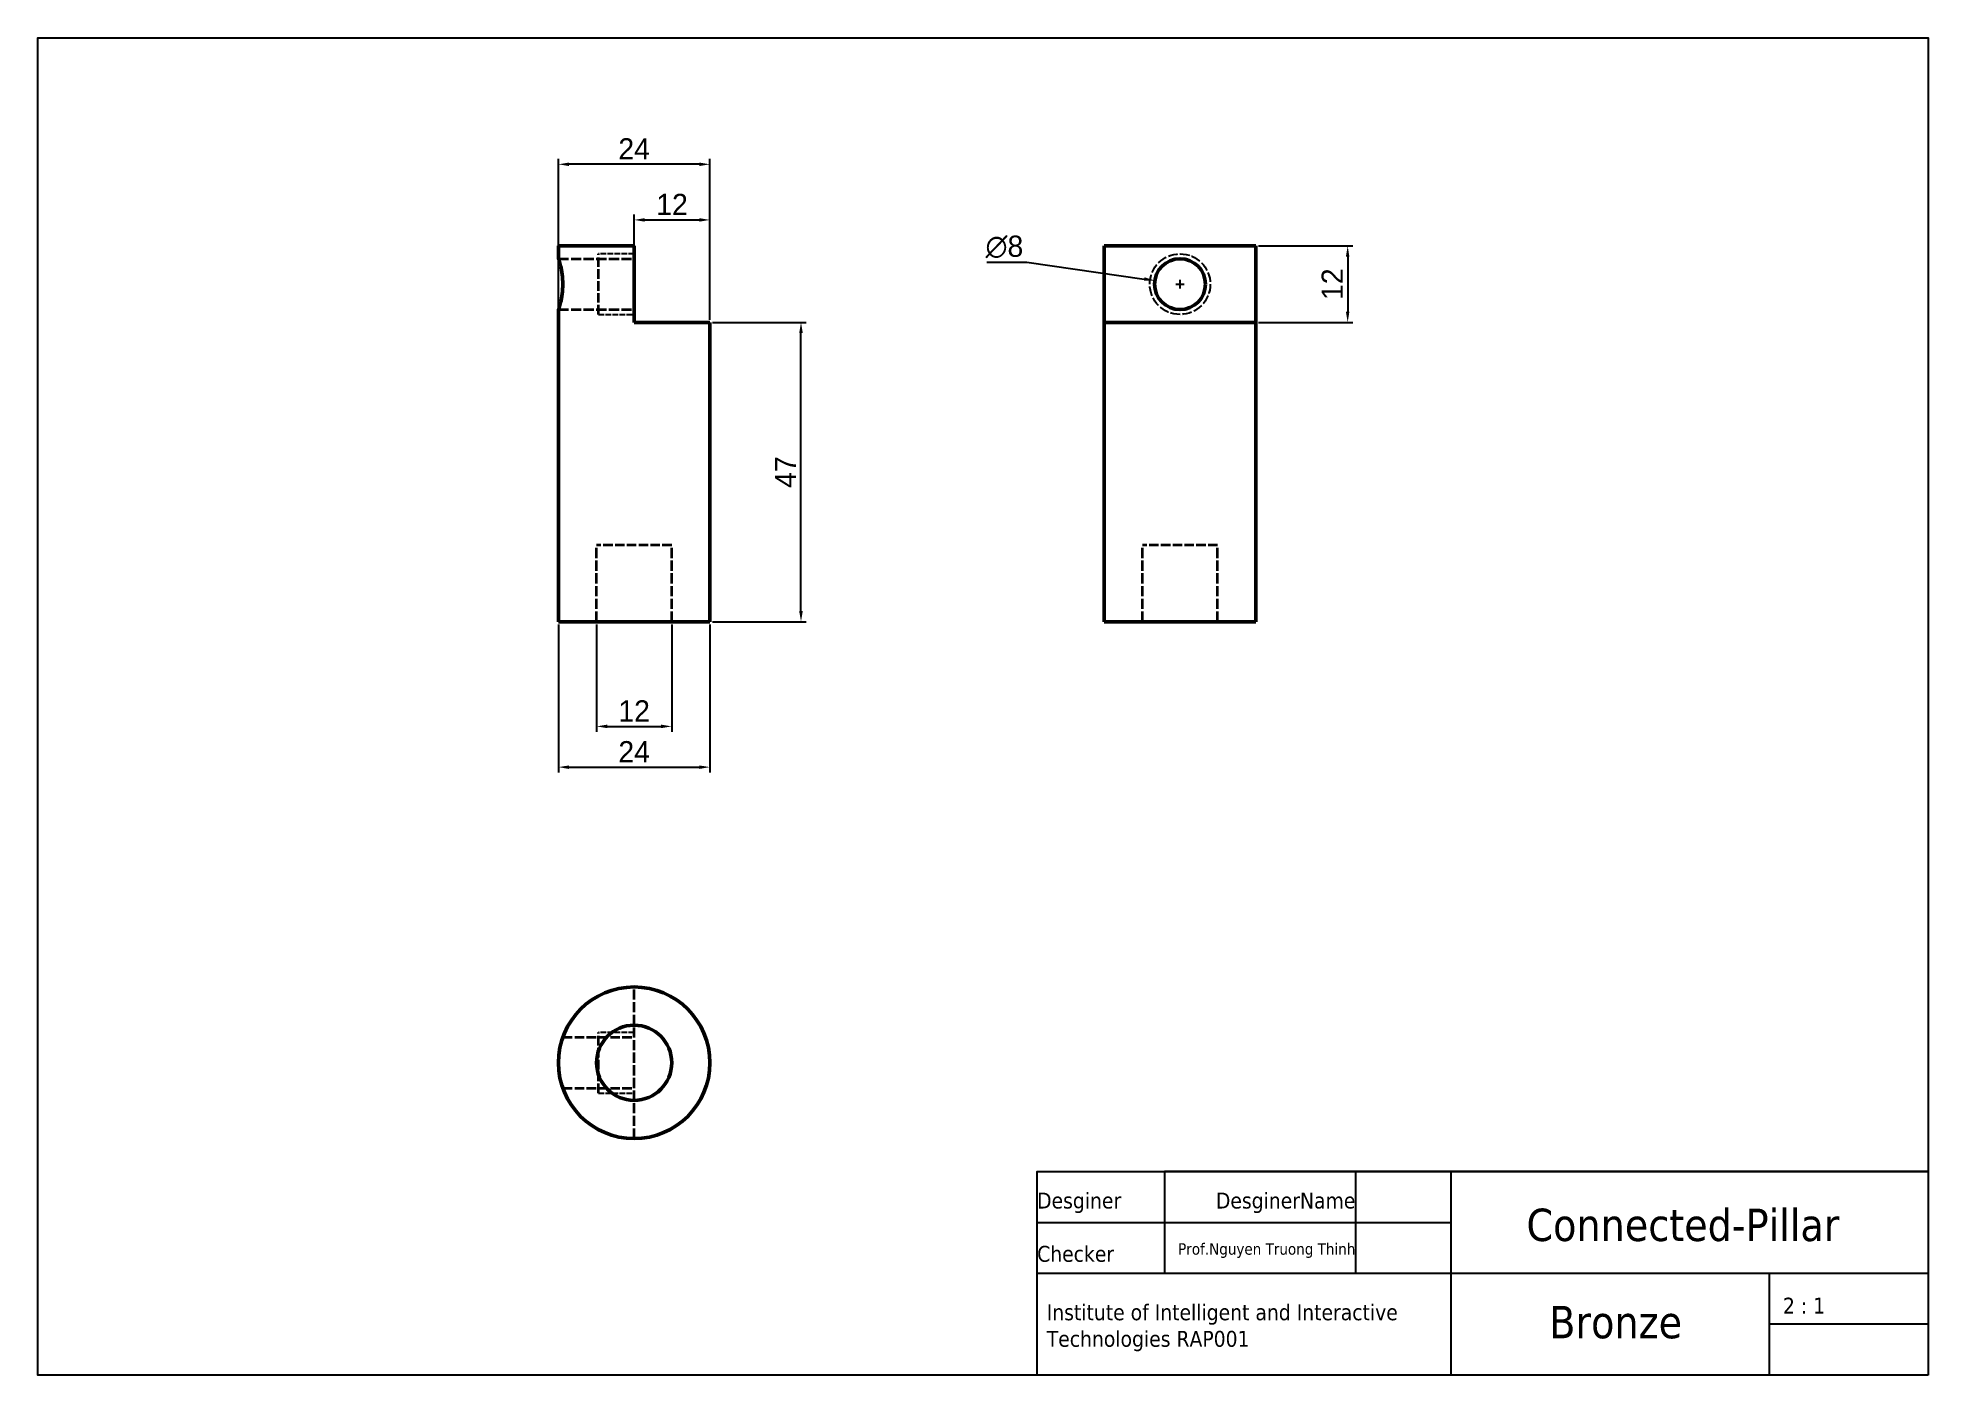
# Model space of a CAD drawing. Header units: millimetres. Extents: x -117 to 180, y 4 to 214.
import ezdxf

# ---------------------------------------------------------------- set-up
doc = ezdxf.new("R2010")
doc.units = ezdxf.units.MM
doc.header["$LTSCALE"] = 8.466667
doc.linetypes.add('DASHED', pattern=[0.2067, 0.1654, -0.0413])
for name, color, linetype, lineweight in [('Hidden (ANSI)', 7, 'DASHED', 35), ('Hidden Narrow (ANSI)', 7, 'DASHED', 25), ('Visible (ANSI)', 7, 'Continuous', 50)]:
    doc.layers.add(name, color=color, linetype=linetype, lineweight=lineweight)
doc.styles.add('Note Text (ISO)', font='tahoma.ttf')
doc.dimstyles.new('General (ISO)', dxfattribs={"dimscale": 0.333333, "dimtxt": 10, "dimasz": 5, "dimexe": 2.5, "dimexo": 1.25, "dimgap": 2.286, "dimtad": 1, "dimtoh": 1, "dimdec": 0, "dimzin": 0, "dimdsep": 46, "dimtxsty": 'Standard', "dimcen": 2, "dimadec": 0, "dimazin": 0, "dimtfac": 1, "dimtdec": 0, "dimtofl": 0, "dimtmove": 0, "dimatfit": 3, "dimfxl": 25.4, "dimtolj": 1, "dimtzin": 0, "dimarcsym": 0})

# ---------------------------------------------------------------- blocks, each defined once
blk = doc.blocks.new('*D6')
at = {"color": 0, "lineweight": -2, "transparency": 16777216}
for p, q in [((-29.29, 122.13), (-29.29, 105.27)), ((-17.49, 122.13), (-17.49, 105.27)), ((-27.62, 106.11), (-19.16, 106.11))]:
    blk.add_line(p, q, dxfattribs=at)
at = {"color": 0, "transparency": 16777216}
for points in [[(-27.62, 106.39), (-27.62, 105.83), (-29.29, 106.11)], [(-19.16, 106.39), (-19.16, 105.83), (-17.49, 106.11)]]:
    blk.add_solid(points, dxfattribs=at)
at = {"layer": 'Defpoints', "color": 0, "transparency": 16777216}
for p in [(-29.29, 122.55), (-17.49, 122.55), (-17.49, 106.11)]:
    blk.add_point(p, dxfattribs=at)
at = {"color": 0, "transparency": 16777216, "insert": (-23.39, 108.54), "char_height": 3.333, "attachment_point": 5}
blk.add_mtext('\\A1;12', dxfattribs=at)
blk = doc.blocks.new('*D7')
at = {"color": 0, "lineweight": -2, "transparency": 16777216}
for p, q in [((-35.29, 122.13), (-35.29, 98.87)), ((-11.49, 122.13), (-11.49, 98.87)), ((-33.62, 99.71), (-13.16, 99.71))]:
    blk.add_line(p, q, dxfattribs=at)
at = {"color": 0, "transparency": 16777216}
for points in [[(-33.62, 99.98), (-33.62, 99.43), (-35.29, 99.71)], [(-13.16, 99.98), (-13.16, 99.43), (-11.49, 99.71)]]:
    blk.add_solid(points, dxfattribs=at)
at = {"layer": 'Defpoints', "color": 0, "transparency": 16777216}
for p in [(-35.29, 122.55), (-11.49, 122.55), (-11.49, 99.71)]:
    blk.add_point(p, dxfattribs=at)
at = {"color": 0, "transparency": 16777216, "insert": (-23.39, 102.13), "char_height": 3.333, "attachment_point": 5}
blk.add_mtext('\\A1;24', dxfattribs=at)
blk = doc.blocks.new('*D8')
at = {"color": 0, "lineweight": -2, "transparency": 16777216}
for p, q in [((-11.07, 169.55), (3.65, 169.55)), ((2.82, 124.22), (2.82, 167.88)), ((-11.07, 122.55), (3.65, 122.55))]:
    blk.add_line(p, q, dxfattribs=at)
at = {"color": 0, "transparency": 16777216}
for points in [[(2.54, 167.88), (3.1, 167.88), (2.82, 169.55)], [(2.54, 124.22), (3.1, 124.22), (2.82, 122.55)]]:
    blk.add_solid(points, dxfattribs=at)
at = {"layer": 'Defpoints', "color": 0, "transparency": 16777216}
for p in [(-11.49, 169.55), (2.82, 169.55), (-11.49, 122.55)]:
    blk.add_point(p, dxfattribs=at)
at = {"color": 0, "transparency": 16777216, "insert": (0.39, 146.05), "char_height": 3.333, "attachment_point": 5, "rotation": 90}
blk.add_mtext('\\A1;47', dxfattribs=at)
blk = doc.blocks.new('*D9')
at = {"color": 0, "lineweight": -2, "transparency": 16777216}
for p, q in [((-23.39, 169.97), (-23.39, 186.47)), ((-21.72, 185.64), (-13.16, 185.64)), ((-11.49, 169.97), (-11.49, 186.47))]:
    blk.add_line(p, q, dxfattribs=at)
at = {"color": 0, "transparency": 16777216}
for points in [[(-21.72, 185.92), (-21.72, 185.36), (-23.39, 185.64)], [(-13.16, 185.92), (-13.16, 185.36), (-11.49, 185.64)]]:
    blk.add_solid(points, dxfattribs=at)
at = {"layer": 'Defpoints', "color": 0, "transparency": 16777216}
for p in [(-11.49, 185.64), (-23.39, 169.55), (-11.49, 169.55)]:
    blk.add_point(p, dxfattribs=at)
at = {"color": 0, "transparency": 16777216, "insert": (-17.44, 188.07), "char_height": 3.333, "attachment_point": 5}
blk.add_mtext('\\A1;12', dxfattribs=at)
blk = doc.blocks.new('*D10')
at = {"color": 0, "lineweight": -2, "transparency": 16777216}
for p, q in [((-35.29, 169.97), (-35.29, 195.21)), ((-13.16, 194.37), (-33.62, 194.37)), ((-11.49, 169.97), (-11.49, 195.21))]:
    blk.add_line(p, q, dxfattribs=at)
at = {"color": 0, "transparency": 16777216}
for points in [[(-33.62, 194.65), (-33.62, 194.1), (-35.29, 194.37)], [(-13.16, 194.65), (-13.16, 194.1), (-11.49, 194.37)]]:
    blk.add_solid(points, dxfattribs=at)
at = {"layer": 'Defpoints', "color": 0, "transparency": 16777216}
for p in [(-35.29, 194.37), (-35.29, 169.55), (-11.49, 169.55)]:
    blk.add_point(p, dxfattribs=at)
at = {"color": 0, "transparency": 16777216, "insert": (-23.39, 196.8), "char_height": 3.333, "attachment_point": 5}
blk.add_mtext('\\A1;24', dxfattribs=at)
blk = doc.blocks.new('*D11')
at = {"color": 0, "lineweight": -2, "transparency": 16777216}
for p, q in [((32, 178.98), (38.32, 178.98)), ((38.32, 178.98), (56.76, 176.35)), ((61.7, 175.55), (63.04, 175.55)), ((62.37, 174.88), (62.37, 176.22))]:
    blk.add_line(p, q, dxfattribs=at)
at = {"color": 0, "transparency": 16777216}
blk.add_solid([(56.8, 176.63), (56.72, 176.08), (58.41, 176.12)], dxfattribs=at)
at = {"layer": 'Defpoints', "color": 0, "transparency": 16777216}
for p in [(58.41, 176.12), (66.33, 174.99)]:
    blk.add_point(p, dxfattribs=at)
at = {"color": 0, "transparency": 16777216, "insert": (34.78, 181.4), "char_height": 3.333, "attachment_point": 5}
blk.add_mtext('\\A1;∅8', dxfattribs=at)
blk = doc.blocks.new('*D12')
at = {"color": 0, "lineweight": -2, "transparency": 16777216}
for p, q in [((74.69, 181.55), (89.54, 181.55)), ((88.71, 179.88), (88.71, 171.22)), ((74.69, 169.55), (89.54, 169.55))]:
    blk.add_line(p, q, dxfattribs=at)
at = {"color": 0, "transparency": 16777216}
for points in [[(88.43, 179.88), (88.98, 179.88), (88.71, 181.55)], [(88.43, 171.22), (88.98, 171.22), (88.71, 169.55)]]:
    blk.add_solid(points, dxfattribs=at)
at = {"layer": 'Defpoints', "color": 0, "transparency": 16777216}
for p in [(74.27, 181.55), (74.27, 169.55), (88.71, 169.55)]:
    blk.add_point(p, dxfattribs=at)
at = {"color": 0, "transparency": 16777216, "insert": (86.28, 175.55), "char_height": 3.333, "attachment_point": 5, "rotation": 90}
blk.add_mtext('\\A1;12', dxfattribs=at)

msp = doc.modelspace()

# ---------------------------------------------------------------- linework, layer by layer
for p, q in [((39.92, 20.23), (39.92, 36.23)), ((89.92, 36.23), (59.92, 36.23)), ((59.92, 36.23), (59.92, 20.23)), ((104.92, 36.23), (89.92, 36.23)), ((89.92, 36.23), (89.92, 20.23)), ((154.92, 36.23), (104.92, 36.23)), ((104.92, 36.23), (104.92, 4.23)), ((179.92, 36.23), (154.92, 36.23)), ((39.92, 28.23), (104.92, 28.23)), ((39.92, 20.23), (179.92, 20.23)), ((154.92, 20.23), (154.92, 4.23)), ((179.92, 12.23), (154.92, 12.23))]:
    msp.add_line(p, q)
for points in [[(179.92, 4.23), (-117.08, 4.23), (-117.08, 214.23), (179.92, 214.23)], [(179.92, 4.23), (-117.08, 4.23), (-117.08, 214.23), (179.92, 214.23)], [(179.92, 4.23), (-117.08, 4.23), (-117.08, 214.23), (179.92, 214.23)], [(179.92, 4.23), (39.92, 4.23), (39.92, 36.23), (179.92, 36.23)], [(179.92, 4.23), (39.92, 4.23), (39.92, 36.23), (179.92, 36.23)], [(179.92, 4.23), (39.92, 4.23), (39.92, 36.23), (179.92, 36.23)]]:
    msp.add_lwpolyline(points, close=True)
at = {"layer": 'Hidden (ANSI)', "ltscale": 1.133294}
for p, q in [((-35.29, 179.55), (-23.39, 179.55)), ((-35.29, 171.55), (-23.39, 171.55)), ((-23.39, 41.39), (-23.39, 65.19))]:
    msp.add_line(p, q, dxfattribs=at)
at = {"layer": 'Hidden (ANSI)', "ltscale": 1.067656}
for p, q in [((-28.99, 170.79), (-28.99, 180.31)), ((-28.99, 48.53), (-28.99, 58.05))]:
    msp.add_line(p, q, dxfattribs=at)
at = {"layer": 'Hidden (ANSI)', "ltscale": 1.059129}
for p, q in [((-17.49, 134.55), (-29.29, 134.55)), ((68.27, 134.55), (56.47, 134.55))]:
    msp.add_line(p, q, dxfattribs=at)
at = {"layer": 'Hidden (ANSI)', "ltscale": 1.142818}
for p, q in [((-29.29, 122.55), (-29.29, 134.55)), ((-17.49, 122.55), (-17.49, 134.55)), ((56.47, 122.55), (56.47, 134.55)), ((68.27, 122.55), (68.27, 134.55))]:
    msp.add_line(p, q, dxfattribs=at)
at = {"layer": 'Hidden (ANSI)', "ltscale": 1.067353}
for p, q in [((-34.6, 57.29), (-23.39, 57.29)), ((-34.6, 49.29), (-23.39, 49.29))]:
    msp.add_line(p, q, dxfattribs=at)
at = {"layer": 'Hidden Narrow (ANSI)', "ltscale": 0.6298}
for p, q in [((-23.39, 180.31), (-28.99, 180.31)), ((-28.99, 170.79), (-23.39, 170.79)), ((-23.39, 58.05), (-28.99, 58.05)), ((-28.99, 48.53), (-23.39, 48.53))]:
    msp.add_line(p, q, dxfattribs=at)
at = {"layer": 'Hidden Narrow (ANSI)', "ltscale": 1.067656}
msp.add_circle((62.37, 175.55), 4.76, dxfattribs=at)
at = {"layer": 'Visible (ANSI)'}
for p, q in [((-35.29, 181.55), (-23.39, 181.55)), ((-35.29, 179.55), (-35.29, 181.55)), ((-23.39, 181.55), (-23.39, 169.55)), ((50.47, 181.55), (50.47, 169.55)), ((74.27, 181.55), (50.47, 181.55)), ((74.27, 169.55), (74.27, 181.55)), ((-35.29, 122.55), (-35.29, 171.55)), ((-23.39, 169.55), (-11.49, 169.55)), ((-11.49, 122.55), (-11.49, 169.55)), ((50.47, 169.55), (74.27, 169.55)), ((50.47, 122.55), (50.47, 169.55)), ((74.27, 122.55), (74.27, 169.55)), ((-35.29, 122.55), (-11.49, 122.55)), ((50.47, 122.55), (74.27, 122.55))]:
    msp.add_line(p, q, dxfattribs=at)
for centre, radius in [((62.37, 175.55), 4), ((-23.39, 53.29), 11.9), ((-23.39, 53.29), 5.9)]:
    msp.add_circle(centre, radius, dxfattribs=at)
msp.add_open_spline([(-35.29, 179.55), (-35.29, 179.55), (-35.26, 179.45), (-35.13, 179.04), (-35.04, 178.73), (-34.86, 178.03), (-34.77, 177.58), (-34.64, 176.6), (-34.6, 176.06), (-34.6, 175.04), (-34.64, 174.51), (-34.77, 173.52), (-34.86, 173.08), (-35.04, 172.37), (-35.13, 172.06), (-35.26, 171.65), (-35.29, 171.55), (-35.29, 171.55)], degree=3, knots=[0.3039253, 0.3039253, 0.3039253, 0.3039253, 0.3798884, 0.3798884, 0.4558515, 0.4558515, 0.5318511, 0.5318511, 0.6078507, 0.6078507, 0.6838503, 0.6838503, 0.7598499, 0.7598499, 0.8358129, 0.8358129, 0.911776, 0.911776, 0.911776, 0.911776], dxfattribs=at)

# ---------------------------------------------------------------- texts
at = {"style": 'Note Text (ISO)'}
for s, width, gutter_width, heights, insert, char_height, attachment_point in [('Desginer', 20, 25.4, [0], (39.92, 32.9), 2.5, 1), ('DesginerName', 19.9426, 25.4, [3.33], (89.92, 32.9), 2.5, 3), ('Connected-Pillar', 5.08, 0, [3.33], (165.98, 30.38), 5.08, 3), ('Checker', 20, 25.4, [0], (39.92, 21.99), 2.5, 7), ('Prof.Nguyen Truong Thinh', 32.5323, 25.4, [2.67], (89.92, 22.64), 1.8, 9), ('Institute of Intelligent and Interactive Technologies RAP001', 65, 25.4, [0], (41.43, 15.36), 2.5, 1), ('Bronze', 19.9426, 25.4, [3.33], (141.25, 15.11), 5.08, 3), ('2 : 1', 20, 25.4, [0], (157.1, 13.9), 2.5, 7)]:
    msp.add_mtext_dynamic_manual_height_columns(s, width=width, gutter_width=gutter_width, heights=heights, dxfattribs=dict(at, insert=insert, char_height=char_height, attachment_point=attachment_point))

# ---------------------------------------------------------------- dimensions: what is measured, and where the dimension line sits
for base, p1, p2, picture, middle in [((-35.29, 194.37), (-11.49, 169.55), (-35.29, 169.55), '*D10', (-23.39, 196.8)), ((-11.49, 185.64), (-23.39, 169.55), (-11.49, 169.55), '*D9', (-17.44, 188.07)), ((-11.49, 99.71), (-35.29, 122.55), (-11.49, 122.55), '*D7', (-23.39, 102.13)), ((-17.49, 106.11), (-29.29, 122.55), (-17.49, 122.55), '*D6', (-23.39, 108.54))]:
    dim = msp.add_linear_dim(base=base, p1=p1, p2=p2, dimstyle='General (ISO)')
    dim.commit()
    dim.dimension.update_dxf_attribs({"geometry": picture, "text_midpoint": middle})
dim = msp.add_diameter_dim_2p(p1=(66.33, 174.99), p2=(58.41, 176.12), dimstyle='General (ISO)')
dim.commit()
dim.dimension.update_dxf_attribs({"geometry": '*D11', "text_midpoint": (38.32, 178.98), "dimtype": 163})
for base, p1, p2, picture, middle in [((88.71, 169.55), (74.27, 181.55), (74.27, 169.55), '*D12', (86.28, 175.55)), ((2.82, 169.55), (-11.49, 122.55), (-11.49, 169.55), '*D8', (0.39, 146.05))]:
    dim = msp.add_linear_dim(base=base, p1=p1, p2=p2, angle=90, dimstyle='General (ISO)')
    dim.commit()
    dim.dimension.update_dxf_attribs({"geometry": picture, "text_midpoint": middle})

doc.saveas('drawing.dxf')
